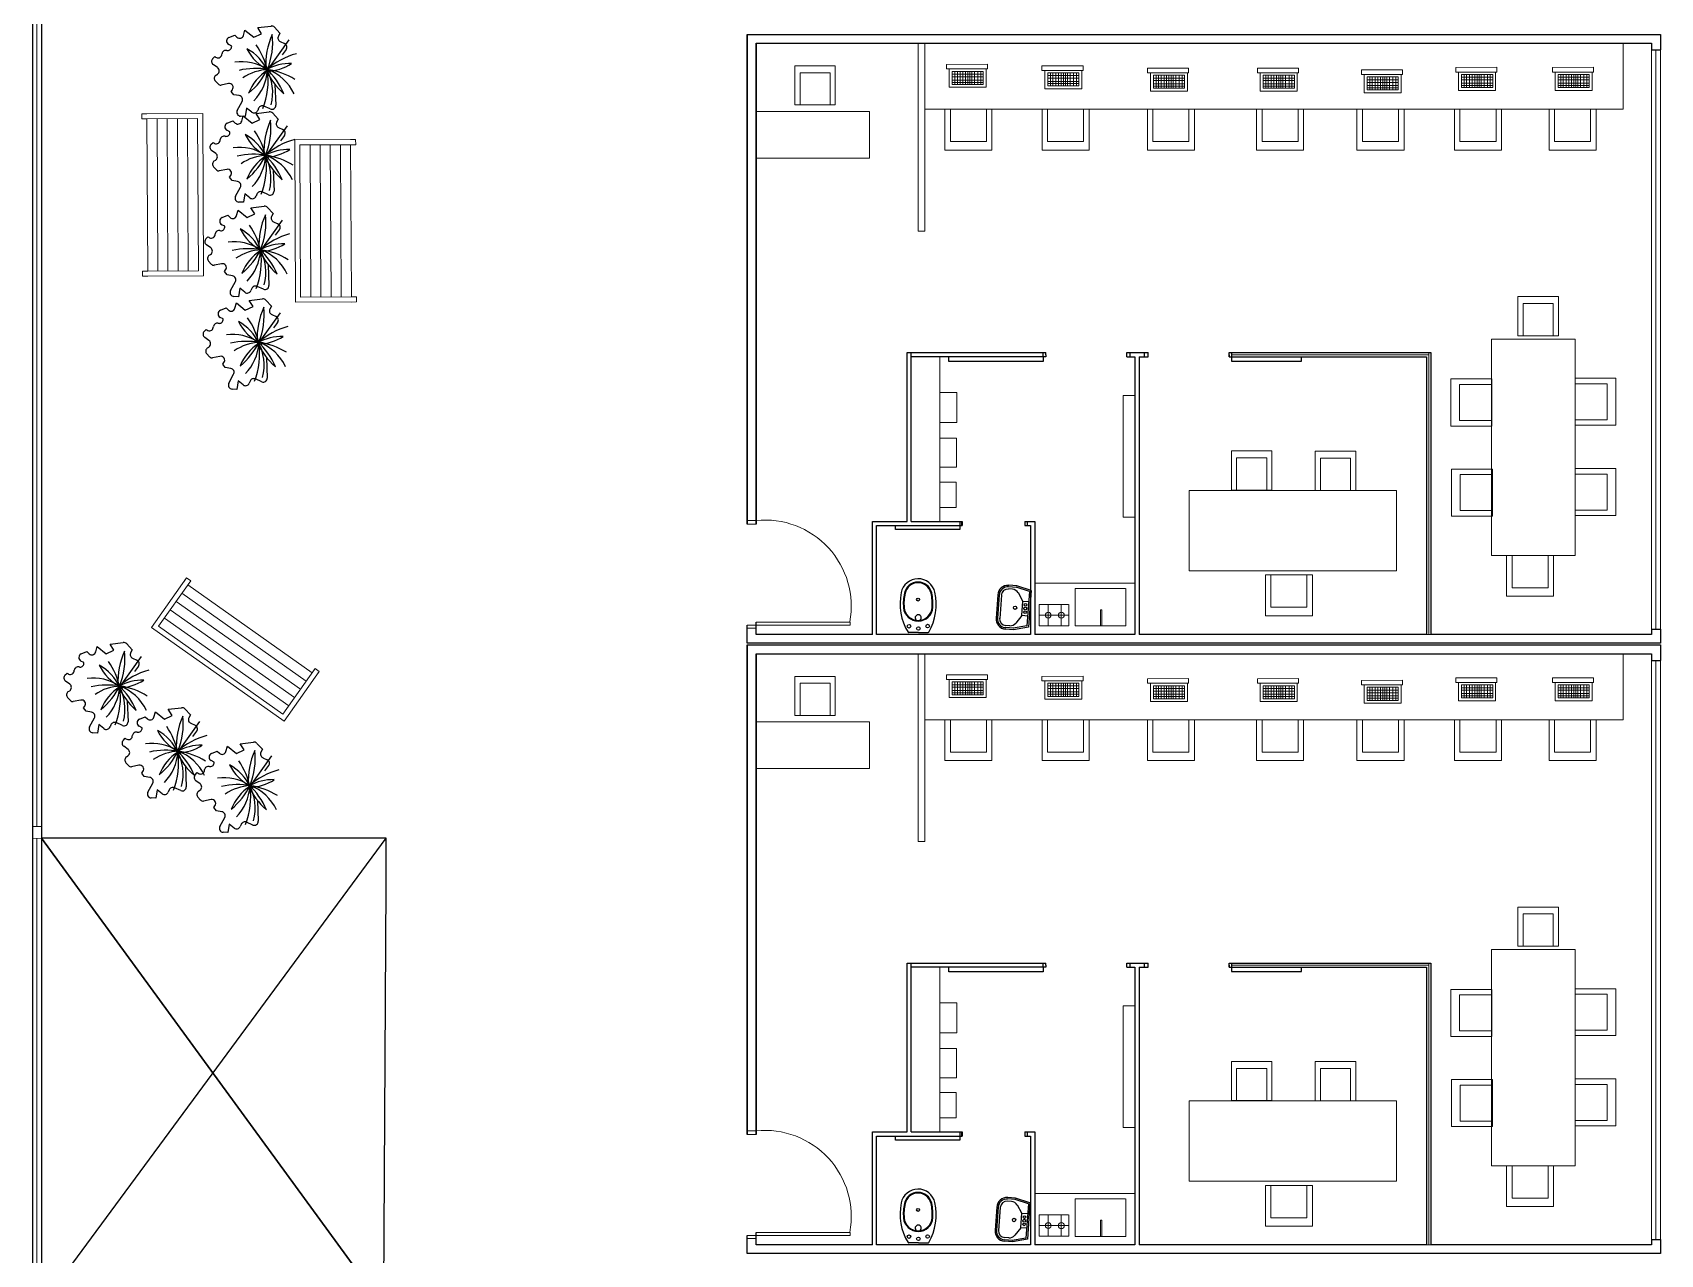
# Model space of a CAD drawing. Header units: metres. Extents: x 325024 to 7190115, y 7391967 to 10157759.
# Drawn here: x 326501.59 to 326517.63, y 7393260.35 to 7393272.39 of the extents above; entities that cross this region are included whole.
import ezdxf

# ---------------------------------------------------------------- set-up
doc = ezdxf.new("R2010")
doc.units = ezdxf.units.M
doc.layers.get('0').update_dxf_attribs({"lineweight": 18})
for name, color, linetype, lineweight in [('ESQUADRIA', 2, 'Continuous', 15), ('linagrossa', 7, 'Continuous', 25), ('MÓVEIS', 7, 'Continuous', 13), ('PISO', 254, 'Continuous', 9), ('VIDRO', 4, 'Continuous', 15)]:
    doc.layers.add(name, color=color, linetype=linetype, lineweight=lineweight)
for name, color, linetype in [('greeb', 92, 'Continuous'), ('HIDRAULICA', 3, 'Continuous'), ('PECAS', 2, 'Continuous')]:
    doc.layers.add(name, color=color, linetype=linetype)

# ---------------------------------------------------------------- blocks, each defined once
blk = doc.blocks.new('new block.dwg vaso sanitario')
at = {"layer": 'PECAS', "color": 0}
for q in [(0, 95.742742), (0, -95.742742)]:
    blk.add_line((0, 0), q, dxfattribs=at)
for centre, radius in [((40.000002, 0), 17.500001), ((62.500003, 91.500003), 17.500001), ((325.000014, 0), 15.000001), ((62.500003, -91.500004), 17.500001)]:
    blk.add_circle(centre, radius, dxfattribs=at)
for centre, radius, start, end in [((281.877309, -367.965429), 546.302538, 78.038978, 120.612911), ((359.829176, 0), 170.170846, 0, 78.038978), ((7.500001, 95.742742), 7.5, 120.612911, 180), ((257.500011, 0), 145.000006, 94.115245, 180), ((257.500011, 0), 145.000006, 180, 265.884755), ((257.500011, 0), 138.500006, 94.115245, 180), ((257.500011, 0), 138.500006, 180, 265.884755), ((145.000006, 0), 30.000001, 213.541951, 146.458049), ((282.97582, -354.084727), 500.00002, 77.754014, 94.115245), ((282.97582, -354.084727), 493.50002, 77.754014, 94.115245), ((359.829176, 0), 131.170844, 0, 77.754014), ((359.829176, 0), 131.170844, 282.245986, 0), ((359.829176, 0), 137.670844, 0, 77.754014), ((359.829176, 0), 137.670844, 282.245986, 0), ((359.829176, 0), 170.170846, 281.961022, 0), ((7.500001, -95.742742), 7.5, 180, 239.387089), ((281.877309, 367.965428), 546.302538, 239.387089, 281.961022), ((282.97582, 354.084726), 500.00002, 265.884755, 282.245986), ((282.97582, 354.084726), 493.50002, 265.884755, 282.245986)]:
    blk.add_arc(centre, radius, start, end, dxfattribs=at)
blk = doc.blocks.new('pia de banheiro')
at = {"layer": 'HIDRAULICA', "color": 0}
for p, q in [((-1167.941, -47.098), (-1167.741, -47.048)), ((-1167.941, -47.598), (-1167.941, -47.098)), ((-1167.921, -47.113), (-1167.736, -47.067)), ((-1167.921, -47.582), (-1167.921, -47.113)), ((-1167.841, -47.248), (-1167.767, -47.141)), ((-1167.741, -47.048), (-1167.632, -47.048)), ((-1167.741, -47.068), (-1167.632, -47.068)), ((-1167.685, -47.098), (-1167.632, -47.098)), ((-1167.921, -47.248), (-1167.841, -47.248)), ((-1167.841, -47.248), (-1167.841, -47.448)), ((-1167.541, -47.506), (-1167.541, -47.189)), ((-1167.511, -47.506), (-1167.511, -47.189)), ((-1167.491, -47.506), (-1167.491, -47.189)), ((-1167.941, -47.598), (-1167.741, -47.648)), ((-1167.841, -47.448), (-1167.921, -47.448)), ((-1167.921, -47.582), (-1167.736, -47.628)), ((-1167.841, -47.448), (-1167.771, -47.553)), ((-1167.687, -47.598), (-1167.632, -47.598)), ((-1167.741, -47.628), (-1167.632, -47.628)), ((-1167.741, -47.648), (-1167.632, -47.648))]:
    blk.add_line(p, q, dxfattribs=at)
for centre, radius in [((-1167.881, -47.348), 0.0195), ((-1167.881, -47.298), 0.0183), ((-1167.881, -47.398), 0.0182), ((-1167.741, -47.348), 0.0234)]:
    blk.add_circle(centre, radius, dxfattribs=at)
for centre, radius, start, end in [((-1167.685, -47.198), 0.1, 90, 145.2405), ((-1167.632, -47.189), 0.141, 0, 90), ((-1167.632, -47.189), 0.121, 0, 90), ((-1167.632, -47.189), 0.0914, 0, 90), ((-1167.687, -47.498), 0.1, 213.7272, 270), ((-1167.632, -47.506), 0.0914, 270, 0), ((-1167.632, -47.506), 0.121, 270, 0), ((-1167.632, -47.506), 0.141, 270, 0)]:
    blk.add_arc(centre, radius, start, end, dxfattribs=at)
blk = doc.blocks.new('tree-pl-31')
at = {"color": 0, "linetype": 'ByBlock'}
for p, q in [((-0.025, 0.096), (-0.862, 0.508)), ((-0.607, 0.471), (-0.458, 0.392)), ((0.314, 0.334), (0.829, 0.44)), ((-1.118, 0.086), (-0.991, 0.248)), ((-0.991, 0.248), (-0.91, 0.222)), ((-0.783, 0.29), (-0.75, 0.409)), ((0.946, 0.317), (0.902, 0.145)), ((0.977, 0.023), (1.035, 0.01)), ((-1.042, -0.33), (-1.136, -0.004)), ((-0.905, -0.207), (-1.042, -0.33)), ((-0.926, -0.64), (-0.782, -0.388)), ((-0.782, -0.388), (-0.905, -0.207)), ((1.101, -0.136), (1.021, -0.279)), ((1.021, -0.279), (1.238, -0.279)), ((1.238, -0.279), (1.25, -0.398)), ((-0.787, -0.657), (-0.926, -0.64)), ((-0.761, -0.878), (-0.716, -0.812)), ((0.668, -0.734), (0.62, -0.71)), ((0.74, -0.655), (0.668, -0.734)), ((0.74, -0.513), (0.74, -0.655)), ((1.118, -0.503), (0.872, -0.418)), ((-0.679, -1.011), (-0.761, -0.878)), ((-0.472, -0.907), (-0.499, -0.99)), ((-0.446, -0.906), (-0.472, -0.907)), ((-0.214, -1.12), (-0.244, -1.12)), ((0.128, -1.175), (0.069, -1.294)), ((0.32, -1.182), (0.291, -1.15)), ((0.533, -1.094), (0.473, -1.174)), ((0.481, -0.835), (0.551, -1.015)), ((-0.14, -1.29), (-0.129, -1.269)), ((-0.077, -1.333), (-0.14, -1.29))]:
    blk.add_line(p, q, dxfattribs=at)
for centre, radius, start, end in [((1.163, -0.151), 1.219, 124.5644, 168.6443), ((-0.654, 0.383), 0.1, 62.1589, 164.5493), ((1.134, 1.495), 1.837, 204.0126, 231.1522), ((-1.182, -0.151), 1.219, 11.3557, 42.1465), ((0.929, 0.831), 1.219, 187.747, 218.9832), ((1.485, -0.961), 1.837, 121.9513, 146.5847), ((-1.047, 1.569), 1.837, 303.455, 328.0885), ((1.805, 0.115), 1.837, 157.6127, 180.8133), ((0.849, 0.342), 0.1, 345.7453, 101.5547), ((-1.04, 0.024), 0.1, 141.8627, 196.0799), ((-0.44, -1.708), 1.837, 77.3342, 105.4358), ((-0.44, 1.834), 1.837, 254.5642, 282.6658), ((-0.88, 0.317), 0.1, 252.2434, 344.5493), ((0.679, -1.616), 1.837, 111.5628, 134.1842), ((-1.181, 0.474), 1.219, 305.8088, 342.5666), ((0.68, -0.921), 1.219, 123.7318, 160.4895), ((1.083, -0.411), 1.219, 157.1271, 196.64), ((0.719, -0.892), 1.219, 84.3993, 129.2176), ((-0.565, -1.675), 1.837, 48.9632, 73.7627), ((1.163, 0.343), 1.219, 191.3557, 223.7531), ((1.805, 0.077), 1.837, 179.1867, 202.4381), ((0.558, -1.662), 1.837, 77.2147, 107.9912), ((0.114, -1.127), 1.219, 55.2433, 95.8223), ((0.895, 0.903), 1.219, 222.0761, 257.975), ((0.999, 0.121), 0.1, 165.7453, 257.3108), ((1.013, -0.088), 0.1, 330.9628, 77.3108), ((0.84, -0.513), 0.1, 71.0828, 180), ((1.151, -0.408), 0.1, 251.0828, 6.0047), ((-0.798, -0.756), 0.1, 325.8594, 83.2062), ((0.574, -0.799), 0.1, 62.8336, 201.1591), ((-0.594, -0.959), 0.1, 211.5165, 342.0079), ((-0.442, -1.006), 0.1, 356.1557, 92.2923), ((-0.242, -1.02), 0.1, 176.1557, 268.7537), ((-0.216, -1.22), 0.1, 330.5417, 88.7537), ((0.218, -1.219), 0.1, 43.0704, 153.9208), ((0.393, -1.113), 0.1, 223.0704, 322.8351), ((0.453, -1.034), 0.1, 322.8351, 10.9464), ((-0.021, -1.25), 0.1, 235.694, 333.9208)]:
    blk.add_arc(centre, radius, start, end, dxfattribs=at)
blk = doc.blocks.new('BANCO DE PRAÇA')
at = {"layer": 'MÓVEIS'}
for p, q in [((-1258.724, -31.249), (-1257.124, -31.249)), ((-1258.724, -31.849), (-1258.724, -31.249)), ((-1257.124, -31.249), (-1257.124, -31.849)), ((-1258.674, -31.299), (-1257.174, -31.299)), ((-1258.674, -31.849), (-1258.674, -31.299)), ((-1258.674, -31.399), (-1257.174, -31.399)), ((-1257.174, -31.299), (-1257.174, -31.849)), ((-1258.674, -31.499), (-1257.174, -31.499)), ((-1258.674, -31.599), (-1257.174, -31.599)), ((-1258.674, -31.699), (-1257.174, -31.699)), ((-1258.724, -31.799), (-1258.724, -31.849)), ((-1258.724, -31.849), (-1258.674, -31.849)), ((-1258.674, -31.799), (-1257.174, -31.799)), ((-1258.674, -31.849), (-1258.674, -31.799)), ((-1257.174, -31.799), (-1257.174, -31.849)), ((-1257.174, -31.849), (-1257.124, -31.849)), ((-1257.124, -31.849), (-1257.124, -31.799))]:
    blk.add_line(p, q, dxfattribs=at)

msp = doc.modelspace()

# ---------------------------------------------------------------- linework, layer by layer
at = {"layer": 'ESQUADRIA'}
for centre in [(326508.806, 7393266.739), (326508.806, 7393260.724)]:
    msp.add_arc(centre, 0.848, 349.3824, 95.9696, dxfattribs=at)
at = {"layer": 'linagrossa'}
for p, q in [((326501.585, 7393293.744), (326501.585, 7393250.993)), ((326501.673, 7393293.657), (326501.673, 7393251.117)), ((326501.673, 7393285.061), (326501.673, 7393259.848)), ((326508.63, 7393272.374), (326517.63, 7393272.374)), ((326508.63, 7393267.548), (326508.63, 7393272.374)), ((326508.63, 7393272.374), (326508.63, 7393267.548)), ((326517.63, 7393272.374), (326517.63, 7393272.22)), ((326508.717, 7393272.286), (326517.542, 7393272.286)), ((326508.717, 7393267.548), (326508.717, 7393272.286)), ((326508.717, 7393272.286), (326508.717, 7393267.548)), ((326517.542, 7393272.286), (326517.542, 7393272.22)), ((326517.542, 7393272.22), (326517.63, 7393272.22)), ((326510.204, 7393267.574), (326510.204, 7393269.238)), ((326510.204, 7393269.238), (326511.572, 7393269.238)), ((326510.245, 7393267.574), (326510.245, 7393269.238)), ((326511.572, 7393269.197), (326510.245, 7393269.197)), ((326510.615, 7393269.15), (326510.615, 7393269.197)), ((326511.547, 7393269.15), (326510.615, 7393269.15)), ((326511.547, 7393269.197), (326511.547, 7393269.238)), ((326511.547, 7393269.197), (326511.547, 7393269.15)), ((326511.572, 7393269.217), (326511.572, 7393269.238)), ((326511.572, 7393269.217), (326511.572, 7393269.197)), ((326512.372, 7393269.238), (326512.492, 7393269.238)), ((326512.372, 7393269.197), (326512.372, 7393269.238)), ((326512.372, 7393269.197), (326512.451, 7393269.197)), ((326512.403, 7393269.197), (326512.403, 7393269.238)), ((326512.451, 7393269.197), (326512.451, 7393266.461)), ((326512.492, 7393269.238), (326512.58, 7393269.238)), ((326512.492, 7393269.197), (326512.492, 7393266.461)), ((326512.492, 7393269.197), (326512.58, 7393269.197)), ((326512.546, 7393269.197), (326512.546, 7393269.238)), ((326512.58, 7393269.197), (326512.58, 7393269.238)), ((326513.38, 7393269.238), (326515.366, 7393269.238)), ((326513.38, 7393269.197), (326513.38, 7393269.238)), ((326513.38, 7393269.217), (326513.38, 7393269.217)), ((326513.38, 7393269.217), (326513.38, 7393269.197)), ((326513.38, 7393269.197), (326515.325, 7393269.197)), ((326513.403, 7393269.238), (326513.403, 7393269.197)), ((326513.403, 7393269.197), (326513.403, 7393269.154)), ((326513.403, 7393269.154), (326513.984, 7393269.154)), ((326513.984, 7393269.154), (326514.092, 7393269.154)), ((326514.092, 7393269.154), (326514.092, 7393269.197)), ((326515.325, 7393269.197), (326515.325, 7393266.461)), ((326515.366, 7393269.238), (326515.366, 7393266.461)), ((326509.863, 7393266.461), (326509.863, 7393267.574)), ((326509.863, 7393267.574), (326510.204, 7393267.574)), ((326509.904, 7393266.461), (326509.904, 7393267.533)), ((326509.904, 7393267.533), (326510.566, 7393267.533)), ((326510.091, 7393267.493), (326510.091, 7393267.533)), ((326510.245, 7393267.574), (326510.566, 7393267.574)), ((326510.566, 7393267.574), (326510.746, 7393267.574)), ((326510.566, 7393267.533), (326510.747, 7393267.533)), ((326510.723, 7393267.574), (326510.723, 7393267.533)), ((326510.723, 7393267.533), (326510.723, 7393267.493)), ((326510.745, 7393267.533), (326510.745, 7393267.574)), ((326510.746, 7393267.574), (326510.746, 7393267.533)), ((326511.366, 7393267.574), (326511.463, 7393267.574)), ((326511.366, 7393267.574), (326511.366, 7393267.533)), ((326511.366, 7393267.533), (326511.422, 7393267.533)), ((326511.387, 7393267.574), (326511.387, 7393267.533)), ((326511.422, 7393267.533), (326511.422, 7393266.461)), ((326511.463, 7393267.574), (326511.463, 7393266.461)), ((326510.723, 7393267.493), (326510.091, 7393267.493)), ((326508.717, 7393266.461), (326508.717, 7393266.582)), ((326508.63, 7393266.374), (326508.63, 7393266.553)), ((326509.863, 7393266.461), (326508.717, 7393266.461)), ((326511.422, 7393266.461), (326509.904, 7393266.461)), ((326512.451, 7393266.461), (326511.463, 7393266.461)), ((326515.325, 7393266.461), (326512.492, 7393266.461)), ((326517.542, 7393266.461), (326515.366, 7393266.461)), ((326517.542, 7393266.513), (326517.63, 7393266.513)), ((326517.542, 7393266.513), (326517.542, 7393266.461)), ((326517.63, 7393266.513), (326517.63, 7393266.374)), ((326517.63, 7393266.374), (326508.63, 7393266.374)), ((326508.63, 7393266.358), (326517.63, 7393266.358)), ((326508.63, 7393261.532), (326508.63, 7393266.358)), ((326508.63, 7393266.358), (326508.63, 7393261.532)), ((326508.717, 7393266.27), (326517.542, 7393266.27)), ((326508.717, 7393261.532), (326508.717, 7393266.27)), ((326508.717, 7393266.27), (326508.717, 7393261.532)), ((326517.542, 7393266.27), (326517.542, 7393266.204)), ((326517.63, 7393266.358), (326517.63, 7393266.204)), ((326517.542, 7393266.204), (326517.63, 7393266.204)), ((326505.071, 7393264.453), (326501.673, 7393264.453)), ((326501.673, 7393259.848), (326505.071, 7393264.453)), ((326505.048, 7393259.829), (326501.673, 7393264.453)), ((326501.673, 7393264.453), (326505.048, 7393259.829)), ((326505.071, 7393263.987), (326505.071, 7393264.453)), ((326505, 7393251.117), (326505.071, 7393263.987)), ((326510.204, 7393261.558), (326510.204, 7393263.222)), ((326510.204, 7393263.222), (326511.572, 7393263.222)), ((326510.245, 7393261.558), (326510.245, 7393263.222)), ((326511.547, 7393263.181), (326511.547, 7393263.222)), ((326511.572, 7393263.201), (326511.572, 7393263.222)), ((326511.572, 7393263.201), (326511.572, 7393263.181)), ((326512.372, 7393263.222), (326512.492, 7393263.222)), ((326512.372, 7393263.181), (326512.372, 7393263.222)), ((326512.403, 7393263.181), (326512.403, 7393263.222)), ((326512.492, 7393263.222), (326512.58, 7393263.222)), ((326512.546, 7393263.181), (326512.546, 7393263.222)), ((326512.58, 7393263.181), (326512.58, 7393263.222)), ((326513.38, 7393263.222), (326515.366, 7393263.222)), ((326513.38, 7393263.181), (326513.38, 7393263.222)), ((326513.38, 7393263.201), (326513.38, 7393263.201)), ((326513.38, 7393263.201), (326513.38, 7393263.181)), ((326513.403, 7393263.222), (326513.403, 7393263.181)), ((326515.366, 7393263.222), (326515.366, 7393260.446)), ((326511.572, 7393263.181), (326510.245, 7393263.181)), ((326510.615, 7393263.135), (326510.615, 7393263.181)), ((326511.547, 7393263.135), (326510.615, 7393263.135)), ((326511.547, 7393263.181), (326511.547, 7393263.135)), ((326512.372, 7393263.181), (326512.451, 7393263.181)), ((326512.451, 7393263.181), (326512.451, 7393260.446)), ((326512.492, 7393263.181), (326512.492, 7393260.446)), ((326512.492, 7393263.181), (326512.58, 7393263.181)), ((326513.38, 7393263.181), (326515.325, 7393263.181)), ((326513.403, 7393263.181), (326513.403, 7393263.139)), ((326513.403, 7393263.139), (326513.984, 7393263.139)), ((326513.984, 7393263.139), (326514.092, 7393263.139)), ((326514.092, 7393263.139), (326514.092, 7393263.181)), ((326515.325, 7393263.181), (326515.325, 7393260.446)), ((326509.863, 7393260.446), (326509.863, 7393261.558)), ((326509.863, 7393261.558), (326510.204, 7393261.558)), ((326509.904, 7393260.446), (326509.904, 7393261.517)), ((326509.904, 7393261.517), (326510.566, 7393261.517)), ((326510.091, 7393261.477), (326510.091, 7393261.517)), ((326510.723, 7393261.477), (326510.091, 7393261.477)), ((326510.245, 7393261.558), (326510.566, 7393261.558)), ((326510.566, 7393261.558), (326510.746, 7393261.558)), ((326510.566, 7393261.517), (326510.747, 7393261.517)), ((326510.723, 7393261.558), (326510.723, 7393261.517)), ((326510.723, 7393261.517), (326510.723, 7393261.477)), ((326510.745, 7393261.517), (326510.745, 7393261.558)), ((326510.746, 7393261.558), (326510.746, 7393261.517)), ((326511.366, 7393261.558), (326511.463, 7393261.558)), ((326511.366, 7393261.558), (326511.366, 7393261.517)), ((326511.366, 7393261.517), (326511.422, 7393261.517)), ((326511.387, 7393261.558), (326511.387, 7393261.517)), ((326511.422, 7393261.517), (326511.422, 7393260.446)), ((326511.463, 7393261.558), (326511.463, 7393260.446)), ((326508.63, 7393260.358), (326508.63, 7393260.538)), ((326508.717, 7393260.446), (326508.717, 7393260.566)), ((326517.542, 7393260.497), (326517.63, 7393260.497)), ((326517.542, 7393260.497), (326517.542, 7393260.446)), ((326517.63, 7393260.497), (326517.63, 7393260.358)), ((326517.63, 7393260.358), (326508.63, 7393260.358)), ((326509.863, 7393260.446), (326508.717, 7393260.446)), ((326511.422, 7393260.446), (326509.904, 7393260.446)), ((326512.451, 7393260.446), (326511.463, 7393260.446)), ((326515.325, 7393260.446), (326512.492, 7393260.446)), ((326517.542, 7393260.446), (326515.366, 7393260.446))]:
    msp.add_line(p, q, dxfattribs=at)
at = {"layer": 'PISO'}
for p, q in [((326510.38, 7393271.635), (326510.38, 7393272.286)), ((326517.262, 7393272.286), (326517.262, 7393271.635)), ((326510.997, 7393272.079), (326510.592, 7393272.077)), ((326510.592, 7393272.033), (326510.592, 7393272.077)), ((326510.592, 7393272.033), (326510.997, 7393272.033)), ((326510.619, 7393272.033), (326510.619, 7393271.852)), ((326510.984, 7393271.852), (326510.984, 7393272.033)), ((326510.997, 7393272.033), (326510.997, 7393272.079)), ((326511.939, 7393272.065), (326511.534, 7393272.063)), ((326511.534, 7393272.019), (326511.534, 7393272.063)), ((326511.534, 7393272.019), (326511.939, 7393272.019)), ((326511.562, 7393272.019), (326511.562, 7393271.838)), ((326511.926, 7393271.838), (326511.926, 7393272.019)), ((326511.939, 7393272.019), (326511.939, 7393272.065)), ((326512.98, 7393272.041), (326512.575, 7393272.039)), ((326512.575, 7393271.995), (326512.575, 7393272.039)), ((326512.98, 7393271.995), (326512.98, 7393272.041)), ((326514.063, 7393272.041), (326513.658, 7393272.039)), ((326513.658, 7393271.995), (326513.658, 7393272.039)), ((326514.063, 7393271.995), (326514.063, 7393272.041)), ((326515.087, 7393272.025), (326514.682, 7393272.023)), ((326514.682, 7393271.978), (326514.682, 7393272.023)), ((326515.087, 7393271.978), (326515.087, 7393272.025)), ((326516.018, 7393272.049), (326515.613, 7393272.047)), ((326515.613, 7393272.002), (326515.613, 7393272.047)), ((326516.018, 7393272.002), (326516.018, 7393272.049)), ((326516.97, 7393272.049), (326516.565, 7393272.047)), ((326516.565, 7393272.002), (326516.565, 7393272.047)), ((326516.97, 7393272.002), (326516.97, 7393272.049)), ((326510.956, 7393272.009), (326510.649, 7393272.009)), ((326510.649, 7393272.009), (326510.649, 7393271.88)), ((326510.956, 7393271.981), (326510.649, 7393271.981)), ((326510.649, 7393271.956), (326510.956, 7393271.956)), ((326510.956, 7393271.924), (326510.649, 7393271.924)), ((326510.649, 7393271.901), (326510.956, 7393271.901)), ((326510.649, 7393271.88), (326510.956, 7393271.88)), ((326510.676, 7393272.009), (326510.676, 7393271.88)), ((326510.7, 7393271.88), (326510.7, 7393272.009)), ((326510.727, 7393272.009), (326510.727, 7393271.88)), ((326510.754, 7393271.88), (326510.754, 7393272.009)), ((326510.78, 7393272.009), (326510.78, 7393271.88)), ((326510.802, 7393271.88), (326510.802, 7393272.009)), ((326510.823, 7393271.88), (326510.823, 7393272.009)), ((326510.842, 7393271.88), (326510.842, 7393272.009)), ((326510.87, 7393271.88), (326510.87, 7393272.009)), ((326510.903, 7393271.88), (326510.903, 7393272.009)), ((326510.932, 7393271.88), (326510.932, 7393272.009)), ((326510.956, 7393271.88), (326510.956, 7393272.009)), ((326511.899, 7393271.995), (326511.591, 7393271.995)), ((326511.591, 7393271.995), (326511.591, 7393271.866)), ((326511.899, 7393271.967), (326511.591, 7393271.967)), ((326511.591, 7393271.942), (326511.899, 7393271.942)), ((326511.899, 7393271.91), (326511.591, 7393271.91)), ((326511.591, 7393271.888), (326511.899, 7393271.888)), ((326511.591, 7393271.866), (326511.899, 7393271.866)), ((326511.619, 7393271.995), (326511.619, 7393271.866)), ((326511.642, 7393271.866), (326511.642, 7393271.995)), ((326511.67, 7393271.995), (326511.67, 7393271.866)), ((326511.697, 7393271.866), (326511.697, 7393271.995)), ((326511.722, 7393271.995), (326511.722, 7393271.866)), ((326511.745, 7393271.866), (326511.745, 7393271.995)), ((326511.765, 7393271.866), (326511.765, 7393271.995)), ((326511.785, 7393271.866), (326511.785, 7393271.995)), ((326511.813, 7393271.866), (326511.813, 7393271.995)), ((326511.846, 7393271.866), (326511.846, 7393271.995)), ((326511.875, 7393271.866), (326511.875, 7393271.995)), ((326511.899, 7393271.866), (326511.899, 7393271.995)), ((326512.575, 7393271.995), (326512.98, 7393271.995)), ((326512.603, 7393271.995), (326512.603, 7393271.814)), ((326512.939, 7393271.971), (326512.632, 7393271.971)), ((326512.632, 7393271.971), (326512.632, 7393271.842)), ((326512.939, 7393271.943), (326512.632, 7393271.943)), ((326512.632, 7393271.918), (326512.939, 7393271.918)), ((326512.939, 7393271.886), (326512.632, 7393271.886)), ((326512.632, 7393271.864), (326512.939, 7393271.864)), ((326512.659, 7393271.971), (326512.659, 7393271.842)), ((326512.683, 7393271.842), (326512.683, 7393271.971)), ((326512.71, 7393271.971), (326512.71, 7393271.842)), ((326512.738, 7393271.842), (326512.738, 7393271.971)), ((326512.763, 7393271.971), (326512.763, 7393271.842)), ((326512.786, 7393271.842), (326512.786, 7393271.971)), ((326512.806, 7393271.842), (326512.806, 7393271.971)), ((326512.826, 7393271.842), (326512.826, 7393271.971)), ((326512.853, 7393271.842), (326512.853, 7393271.971)), ((326512.886, 7393271.842), (326512.886, 7393271.971)), ((326512.916, 7393271.842), (326512.916, 7393271.971)), ((326512.939, 7393271.842), (326512.939, 7393271.971)), ((326512.967, 7393271.814), (326512.967, 7393271.995)), ((326513.658, 7393271.995), (326514.063, 7393271.995)), ((326513.685, 7393271.995), (326513.685, 7393271.814)), ((326514.022, 7393271.971), (326513.715, 7393271.971)), ((326513.715, 7393271.971), (326513.715, 7393271.842)), ((326514.022, 7393271.943), (326513.715, 7393271.943)), ((326513.715, 7393271.918), (326514.022, 7393271.918)), ((326514.022, 7393271.886), (326513.715, 7393271.886)), ((326513.715, 7393271.864), (326514.022, 7393271.864)), ((326513.742, 7393271.971), (326513.742, 7393271.842)), ((326513.765, 7393271.842), (326513.765, 7393271.971)), ((326513.793, 7393271.971), (326513.793, 7393271.842)), ((326513.82, 7393271.842), (326513.82, 7393271.971)), ((326513.846, 7393271.971), (326513.846, 7393271.842)), ((326513.868, 7393271.842), (326513.868, 7393271.971)), ((326513.889, 7393271.842), (326513.889, 7393271.971)), ((326513.908, 7393271.842), (326513.908, 7393271.971)), ((326513.936, 7393271.842), (326513.936, 7393271.971)), ((326513.969, 7393271.842), (326513.969, 7393271.971)), ((326513.998, 7393271.842), (326513.998, 7393271.971)), ((326514.022, 7393271.842), (326514.022, 7393271.971)), ((326514.049, 7393271.814), (326514.049, 7393271.995)), ((326514.682, 7393271.978), (326515.087, 7393271.978)), ((326514.71, 7393271.978), (326514.71, 7393271.798)), ((326515.046, 7393271.954), (326514.739, 7393271.954)), ((326514.739, 7393271.954), (326514.739, 7393271.826)), ((326515.046, 7393271.927), (326514.739, 7393271.927)), ((326514.739, 7393271.901), (326515.046, 7393271.901)), ((326515.046, 7393271.87), (326514.739, 7393271.87)), ((326514.766, 7393271.954), (326514.766, 7393271.826)), ((326514.79, 7393271.826), (326514.79, 7393271.954)), ((326514.818, 7393271.954), (326514.818, 7393271.826)), ((326514.845, 7393271.826), (326514.845, 7393271.954)), ((326514.87, 7393271.954), (326514.87, 7393271.826)), ((326514.893, 7393271.826), (326514.893, 7393271.954)), ((326514.913, 7393271.826), (326514.913, 7393271.954)), ((326514.933, 7393271.826), (326514.933, 7393271.954)), ((326514.96, 7393271.826), (326514.96, 7393271.954)), ((326514.993, 7393271.826), (326514.993, 7393271.954)), ((326515.023, 7393271.826), (326515.023, 7393271.954)), ((326515.046, 7393271.826), (326515.046, 7393271.954)), ((326515.074, 7393271.798), (326515.074, 7393271.978)), ((326515.613, 7393272.002), (326516.018, 7393272.002)), ((326515.64, 7393272.002), (326515.64, 7393271.822)), ((326515.977, 7393271.978), (326515.67, 7393271.978)), ((326515.67, 7393271.978), (326515.67, 7393271.85)), ((326515.977, 7393271.951), (326515.67, 7393271.951)), ((326515.67, 7393271.925), (326515.977, 7393271.925)), ((326515.977, 7393271.894), (326515.67, 7393271.894)), ((326515.67, 7393271.871), (326515.977, 7393271.871)), ((326515.697, 7393271.978), (326515.697, 7393271.85)), ((326515.72, 7393271.85), (326515.72, 7393271.978)), ((326515.748, 7393271.978), (326515.748, 7393271.85)), ((326515.775, 7393271.85), (326515.775, 7393271.978)), ((326515.8, 7393271.978), (326515.8, 7393271.85)), ((326515.823, 7393271.85), (326515.823, 7393271.978)), ((326515.844, 7393271.85), (326515.844, 7393271.978)), ((326515.863, 7393271.85), (326515.863, 7393271.978)), ((326515.891, 7393271.85), (326515.891, 7393271.978)), ((326515.924, 7393271.85), (326515.924, 7393271.978)), ((326515.953, 7393271.85), (326515.953, 7393271.978)), ((326515.977, 7393271.85), (326515.977, 7393271.978)), ((326516.004, 7393271.822), (326516.004, 7393272.002)), ((326516.565, 7393272.002), (326516.97, 7393272.002)), ((326516.592, 7393272.002), (326516.592, 7393271.822)), ((326516.929, 7393271.978), (326516.622, 7393271.978)), ((326516.622, 7393271.978), (326516.622, 7393271.85)), ((326516.929, 7393271.951), (326516.622, 7393271.951)), ((326516.622, 7393271.925), (326516.929, 7393271.925)), ((326516.929, 7393271.894), (326516.622, 7393271.894)), ((326516.622, 7393271.871), (326516.929, 7393271.871)), ((326516.649, 7393271.978), (326516.649, 7393271.85)), ((326516.672, 7393271.85), (326516.672, 7393271.978)), ((326516.7, 7393271.978), (326516.7, 7393271.85)), ((326516.727, 7393271.85), (326516.727, 7393271.978)), ((326516.752, 7393271.978), (326516.752, 7393271.85)), ((326516.775, 7393271.85), (326516.775, 7393271.978)), ((326516.796, 7393271.85), (326516.796, 7393271.978)), ((326516.815, 7393271.85), (326516.815, 7393271.978)), ((326516.843, 7393271.85), (326516.843, 7393271.978)), ((326516.876, 7393271.85), (326516.876, 7393271.978)), ((326516.905, 7393271.85), (326516.905, 7393271.978)), ((326516.929, 7393271.85), (326516.929, 7393271.978)), ((326516.956, 7393271.822), (326516.956, 7393272.002)), ((326510.619, 7393271.852), (326510.984, 7393271.852)), ((326511.562, 7393271.838), (326511.926, 7393271.838)), ((326512.603, 7393271.814), (326512.967, 7393271.814)), ((326512.632, 7393271.842), (326512.939, 7393271.842)), ((326513.685, 7393271.814), (326514.049, 7393271.814)), ((326513.715, 7393271.842), (326514.022, 7393271.842)), ((326514.71, 7393271.798), (326515.074, 7393271.798)), ((326514.739, 7393271.847), (326515.046, 7393271.847)), ((326514.739, 7393271.826), (326515.046, 7393271.826)), ((326515.64, 7393271.822), (326516.004, 7393271.822)), ((326515.67, 7393271.85), (326515.977, 7393271.85)), ((326516.592, 7393271.822), (326516.956, 7393271.822)), ((326516.622, 7393271.85), (326516.929, 7393271.85)), ((326517.262, 7393271.635), (326510.38, 7393271.635)), ((326508.63, 7393267.582), (326508.717, 7393267.582)), ((326508.63, 7393267.548), (326508.717, 7393267.548)), ((326511.463, 7393266.966), (326512.451, 7393266.966)), ((326512.357, 7393266.913), (326511.861, 7393266.913)), ((326511.861, 7393266.913), (326511.861, 7393266.544)), ((326512.36, 7393266.544), (326512.36, 7393266.913)), ((326511.796, 7393266.755), (326511.505, 7393266.755)), ((326511.505, 7393266.755), (326511.505, 7393266.545)), ((326511.596, 7393266.545), (326511.596, 7393266.755)), ((326511.725, 7393266.545), (326511.725, 7393266.755)), ((326511.8, 7393266.545), (326511.8, 7393266.755)), ((326509.644, 7393266.582), (326508.717, 7393266.582)), ((326509.644, 7393266.553), (326509.644, 7393266.582)), ((326511.8, 7393266.65), (326511.505, 7393266.65)), ((326512.11, 7393266.544), (326512.11, 7393266.704)), ((326512.11, 7393266.704), (326512.123, 7393266.704)), ((326512.123, 7393266.704), (326512.123, 7393266.544)), ((326508.63, 7393266.553), (326508.717, 7393266.553)), ((326508.63, 7393266.523), (326508.717, 7393266.523)), ((326508.717, 7393266.553), (326509.644, 7393266.553)), ((326511.505, 7393266.545), (326511.8, 7393266.545)), ((326511.861, 7393266.544), (326512.36, 7393266.544)), ((326510.38, 7393265.619), (326510.38, 7393266.27)), ((326517.262, 7393266.27), (326517.262, 7393265.619)), ((326510.997, 7393266.063), (326510.592, 7393266.061)), ((326510.592, 7393266.017), (326510.592, 7393266.061)), ((326510.592, 7393266.017), (326510.997, 7393266.017)), ((326510.619, 7393266.017), (326510.619, 7393265.837)), ((326510.956, 7393265.993), (326510.649, 7393265.993)), ((326510.649, 7393265.993), (326510.649, 7393265.864)), ((326510.956, 7393265.965), (326510.649, 7393265.965)), ((326510.649, 7393265.94), (326510.956, 7393265.94)), ((326510.676, 7393265.993), (326510.676, 7393265.864)), ((326510.7, 7393265.864), (326510.7, 7393265.993)), ((326510.727, 7393265.993), (326510.727, 7393265.864)), ((326510.754, 7393265.864), (326510.754, 7393265.993)), ((326510.78, 7393265.993), (326510.78, 7393265.864)), ((326510.802, 7393265.864), (326510.802, 7393265.993)), ((326510.823, 7393265.864), (326510.823, 7393265.993)), ((326510.842, 7393265.864), (326510.842, 7393265.993)), ((326510.87, 7393265.864), (326510.87, 7393265.993)), ((326510.903, 7393265.864), (326510.903, 7393265.993)), ((326510.932, 7393265.864), (326510.932, 7393265.993)), ((326510.956, 7393265.864), (326510.956, 7393265.993)), ((326510.984, 7393265.837), (326510.984, 7393266.017)), ((326510.997, 7393266.017), (326510.997, 7393266.063)), ((326511.939, 7393266.049), (326511.534, 7393266.047)), ((326511.534, 7393266.003), (326511.534, 7393266.047)), ((326511.534, 7393266.003), (326511.939, 7393266.003)), ((326511.562, 7393266.003), (326511.562, 7393265.823)), ((326511.899, 7393265.979), (326511.591, 7393265.979)), ((326511.591, 7393265.979), (326511.591, 7393265.85)), ((326511.899, 7393265.952), (326511.591, 7393265.952)), ((326511.591, 7393265.926), (326511.899, 7393265.926)), ((326511.619, 7393265.979), (326511.619, 7393265.85)), ((326511.642, 7393265.85), (326511.642, 7393265.979)), ((326511.67, 7393265.979), (326511.67, 7393265.85)), ((326511.697, 7393265.85), (326511.697, 7393265.979)), ((326511.722, 7393265.979), (326511.722, 7393265.85)), ((326511.745, 7393265.85), (326511.745, 7393265.979)), ((326511.765, 7393265.85), (326511.765, 7393265.979)), ((326511.785, 7393265.85), (326511.785, 7393265.979)), ((326511.813, 7393265.85), (326511.813, 7393265.979)), ((326511.846, 7393265.85), (326511.846, 7393265.979)), ((326511.875, 7393265.85), (326511.875, 7393265.979)), ((326511.899, 7393265.85), (326511.899, 7393265.979)), ((326511.926, 7393265.823), (326511.926, 7393266.003)), ((326511.939, 7393266.003), (326511.939, 7393266.049)), ((326512.98, 7393266.025), (326512.575, 7393266.023)), ((326512.575, 7393265.979), (326512.575, 7393266.023)), ((326512.575, 7393265.979), (326512.98, 7393265.979)), ((326512.603, 7393265.979), (326512.603, 7393265.799)), ((326512.939, 7393265.955), (326512.632, 7393265.955)), ((326512.632, 7393265.955), (326512.632, 7393265.827)), ((326512.939, 7393265.928), (326512.632, 7393265.928)), ((326512.659, 7393265.955), (326512.659, 7393265.827)), ((326512.683, 7393265.827), (326512.683, 7393265.955)), ((326512.71, 7393265.955), (326512.71, 7393265.827)), ((326512.738, 7393265.827), (326512.738, 7393265.955)), ((326512.763, 7393265.955), (326512.763, 7393265.827)), ((326512.786, 7393265.827), (326512.786, 7393265.955)), ((326512.806, 7393265.827), (326512.806, 7393265.955)), ((326512.826, 7393265.827), (326512.826, 7393265.955)), ((326512.853, 7393265.827), (326512.853, 7393265.955)), ((326512.886, 7393265.827), (326512.886, 7393265.955)), ((326512.916, 7393265.827), (326512.916, 7393265.955)), ((326512.939, 7393265.827), (326512.939, 7393265.955)), ((326512.967, 7393265.799), (326512.967, 7393265.979)), ((326512.98, 7393265.979), (326512.98, 7393266.025)), ((326514.063, 7393266.025), (326513.658, 7393266.023)), ((326513.658, 7393265.979), (326513.658, 7393266.023)), ((326513.658, 7393265.979), (326514.063, 7393265.979)), ((326513.685, 7393265.979), (326513.685, 7393265.799)), ((326514.022, 7393265.955), (326513.715, 7393265.955)), ((326513.715, 7393265.955), (326513.715, 7393265.827)), ((326514.022, 7393265.928), (326513.715, 7393265.928)), ((326513.742, 7393265.955), (326513.742, 7393265.827)), ((326513.765, 7393265.827), (326513.765, 7393265.955)), ((326513.793, 7393265.955), (326513.793, 7393265.827)), ((326513.82, 7393265.827), (326513.82, 7393265.955)), ((326513.846, 7393265.955), (326513.846, 7393265.827)), ((326513.868, 7393265.827), (326513.868, 7393265.955)), ((326513.889, 7393265.827), (326513.889, 7393265.955)), ((326513.908, 7393265.827), (326513.908, 7393265.955)), ((326513.936, 7393265.827), (326513.936, 7393265.955)), ((326513.969, 7393265.827), (326513.969, 7393265.955)), ((326513.998, 7393265.827), (326513.998, 7393265.955)), ((326514.022, 7393265.827), (326514.022, 7393265.955)), ((326514.049, 7393265.799), (326514.049, 7393265.979)), ((326514.063, 7393265.979), (326514.063, 7393266.025)), ((326515.087, 7393266.009), (326514.682, 7393266.007)), ((326514.682, 7393265.963), (326514.682, 7393266.007)), ((326514.682, 7393265.963), (326515.087, 7393265.963)), ((326514.71, 7393265.963), (326514.71, 7393265.782)), ((326515.046, 7393265.939), (326514.739, 7393265.939)), ((326514.739, 7393265.939), (326514.739, 7393265.81)), ((326514.766, 7393265.939), (326514.766, 7393265.81)), ((326514.79, 7393265.81), (326514.79, 7393265.939)), ((326514.818, 7393265.939), (326514.818, 7393265.81)), ((326514.845, 7393265.81), (326514.845, 7393265.939)), ((326514.87, 7393265.939), (326514.87, 7393265.81)), ((326514.893, 7393265.81), (326514.893, 7393265.939)), ((326514.913, 7393265.81), (326514.913, 7393265.939)), ((326514.933, 7393265.81), (326514.933, 7393265.939)), ((326514.96, 7393265.81), (326514.96, 7393265.939)), ((326514.993, 7393265.81), (326514.993, 7393265.939)), ((326515.023, 7393265.81), (326515.023, 7393265.939)), ((326515.046, 7393265.81), (326515.046, 7393265.939)), ((326515.074, 7393265.782), (326515.074, 7393265.963)), ((326515.087, 7393265.963), (326515.087, 7393266.009)), ((326516.018, 7393266.033), (326515.613, 7393266.031)), ((326515.613, 7393265.987), (326515.613, 7393266.031)), ((326515.613, 7393265.987), (326516.018, 7393265.987)), ((326515.64, 7393265.987), (326515.64, 7393265.806)), ((326515.977, 7393265.963), (326515.67, 7393265.963)), ((326515.67, 7393265.963), (326515.67, 7393265.834)), ((326515.977, 7393265.935), (326515.67, 7393265.935)), ((326515.697, 7393265.963), (326515.697, 7393265.834)), ((326515.72, 7393265.834), (326515.72, 7393265.963)), ((326515.748, 7393265.963), (326515.748, 7393265.834)), ((326515.775, 7393265.834), (326515.775, 7393265.963)), ((326515.8, 7393265.963), (326515.8, 7393265.834)), ((326515.823, 7393265.834), (326515.823, 7393265.963)), ((326515.844, 7393265.834), (326515.844, 7393265.963)), ((326515.863, 7393265.834), (326515.863, 7393265.963)), ((326515.891, 7393265.834), (326515.891, 7393265.963)), ((326515.924, 7393265.834), (326515.924, 7393265.963)), ((326515.953, 7393265.834), (326515.953, 7393265.963)), ((326515.977, 7393265.834), (326515.977, 7393265.963)), ((326516.004, 7393265.806), (326516.004, 7393265.987)), ((326516.018, 7393265.987), (326516.018, 7393266.033)), ((326516.97, 7393266.033), (326516.565, 7393266.031)), ((326516.565, 7393265.987), (326516.565, 7393266.031)), ((326516.565, 7393265.987), (326516.97, 7393265.987)), ((326516.592, 7393265.987), (326516.592, 7393265.806)), ((326516.929, 7393265.963), (326516.622, 7393265.963)), ((326516.622, 7393265.963), (326516.622, 7393265.834)), ((326516.929, 7393265.935), (326516.622, 7393265.935)), ((326516.649, 7393265.963), (326516.649, 7393265.834)), ((326516.672, 7393265.834), (326516.672, 7393265.963)), ((326516.7, 7393265.963), (326516.7, 7393265.834)), ((326516.727, 7393265.834), (326516.727, 7393265.963)), ((326516.752, 7393265.963), (326516.752, 7393265.834)), ((326516.775, 7393265.834), (326516.775, 7393265.963)), ((326516.796, 7393265.834), (326516.796, 7393265.963)), ((326516.815, 7393265.834), (326516.815, 7393265.963)), ((326516.843, 7393265.834), (326516.843, 7393265.963)), ((326516.876, 7393265.834), (326516.876, 7393265.963)), ((326516.905, 7393265.834), (326516.905, 7393265.963)), ((326516.929, 7393265.834), (326516.929, 7393265.963)), ((326516.956, 7393265.806), (326516.956, 7393265.987)), ((326516.97, 7393265.987), (326516.97, 7393266.033)), ((326510.619, 7393265.837), (326510.984, 7393265.837)), ((326510.956, 7393265.909), (326510.649, 7393265.909)), ((326510.649, 7393265.886), (326510.956, 7393265.886)), ((326510.649, 7393265.864), (326510.956, 7393265.864)), ((326511.562, 7393265.823), (326511.926, 7393265.823)), ((326511.899, 7393265.895), (326511.591, 7393265.895)), ((326511.591, 7393265.872), (326511.899, 7393265.872)), ((326511.591, 7393265.85), (326511.899, 7393265.85)), ((326512.603, 7393265.799), (326512.967, 7393265.799)), ((326512.632, 7393265.902), (326512.939, 7393265.902)), ((326512.939, 7393265.871), (326512.632, 7393265.871)), ((326512.632, 7393265.848), (326512.939, 7393265.848)), ((326512.632, 7393265.827), (326512.939, 7393265.827)), ((326513.685, 7393265.799), (326514.049, 7393265.799)), ((326513.715, 7393265.902), (326514.022, 7393265.902)), ((326514.022, 7393265.871), (326513.715, 7393265.871)), ((326513.715, 7393265.848), (326514.022, 7393265.848)), ((326513.715, 7393265.827), (326514.022, 7393265.827)), ((326514.71, 7393265.782), (326515.074, 7393265.782)), ((326515.046, 7393265.911), (326514.739, 7393265.911)), ((326514.739, 7393265.886), (326515.046, 7393265.886)), ((326515.046, 7393265.854), (326514.739, 7393265.854)), ((326514.739, 7393265.832), (326515.046, 7393265.832)), ((326514.739, 7393265.81), (326515.046, 7393265.81)), ((326515.64, 7393265.806), (326516.004, 7393265.806)), ((326515.67, 7393265.91), (326515.977, 7393265.91)), ((326515.977, 7393265.878), (326515.67, 7393265.878)), ((326515.67, 7393265.856), (326515.977, 7393265.856)), ((326515.67, 7393265.834), (326515.977, 7393265.834)), ((326516.592, 7393265.806), (326516.956, 7393265.806)), ((326516.622, 7393265.91), (326516.929, 7393265.91)), ((326516.929, 7393265.878), (326516.622, 7393265.878)), ((326516.622, 7393265.856), (326516.929, 7393265.856)), ((326516.622, 7393265.834), (326516.929, 7393265.834)), ((326517.262, 7393265.619), (326510.38, 7393265.619)), ((326508.63, 7393261.567), (326508.717, 7393261.567)), ((326508.63, 7393261.532), (326508.717, 7393261.532)), ((326511.463, 7393260.95), (326512.451, 7393260.95)), ((326512.357, 7393260.897), (326511.861, 7393260.897)), ((326511.861, 7393260.897), (326511.861, 7393260.528)), ((326512.36, 7393260.528), (326512.36, 7393260.897)), ((326511.796, 7393260.739), (326511.505, 7393260.739)), ((326511.505, 7393260.739), (326511.505, 7393260.529)), ((326511.8, 7393260.634), (326511.505, 7393260.634)), ((326511.596, 7393260.529), (326511.596, 7393260.739)), ((326511.725, 7393260.529), (326511.725, 7393260.739)), ((326511.8, 7393260.529), (326511.8, 7393260.739)), ((326512.11, 7393260.528), (326512.11, 7393260.688)), ((326512.11, 7393260.688), (326512.123, 7393260.688)), ((326512.123, 7393260.688), (326512.123, 7393260.528)), ((326508.63, 7393260.538), (326508.717, 7393260.538)), ((326508.63, 7393260.508), (326508.717, 7393260.508)), ((326509.644, 7393260.566), (326508.717, 7393260.566)), ((326508.717, 7393260.538), (326509.644, 7393260.538)), ((326509.644, 7393260.538), (326509.644, 7393260.566)), ((326511.505, 7393260.529), (326511.8, 7393260.529)), ((326511.861, 7393260.528), (326512.36, 7393260.528))]:
    msp.add_line(p, q, dxfattribs=at)
for points in [[(326509.497, 7393271.678), (326509.497, 7393272.063), (326509.098, 7393272.063), (326509.098, 7393271.678)], [(326509.15, 7393271.678), (326509.15, 7393271.995), (326509.446, 7393271.995), (326509.446, 7393271.678)], [(326509.835, 7393271.615), (326509.835, 7393271.154), (326508.717, 7393271.154), (326508.717, 7393271.615)], [(326511.041, 7393271.635), (326511.041, 7393271.234), (326510.577, 7393271.234), (326510.577, 7393271.635)], [(326510.631, 7393271.635), (326510.631, 7393271.317), (326510.986, 7393271.317), (326510.986, 7393271.635)], [(326511.998, 7393271.635), (326511.998, 7393271.234), (326511.535, 7393271.234), (326511.535, 7393271.635)], [(326511.589, 7393271.635), (326511.589, 7393271.317), (326511.944, 7393271.317), (326511.944, 7393271.635)], [(326513.037, 7393271.635), (326513.037, 7393271.234), (326512.574, 7393271.234), (326512.574, 7393271.635)], [(326512.627, 7393271.635), (326512.627, 7393271.317), (326512.983, 7393271.317), (326512.983, 7393271.635)], [(326514.112, 7393271.635), (326514.112, 7393271.234), (326513.649, 7393271.234), (326513.649, 7393271.635)], [(326513.703, 7393271.635), (326513.703, 7393271.317), (326514.058, 7393271.317), (326514.058, 7393271.635)], [(326515.103, 7393271.635), (326515.103, 7393271.234), (326514.639, 7393271.234), (326514.639, 7393271.635)], [(326514.693, 7393271.635), (326514.693, 7393271.317), (326515.049, 7393271.317), (326515.049, 7393271.635)], [(326516.064, 7393271.635), (326516.064, 7393271.234), (326515.601, 7393271.234), (326515.601, 7393271.635)], [(326515.654, 7393271.635), (326515.654, 7393271.317), (326516.01, 7393271.317), (326516.01, 7393271.635)], [(326516.995, 7393271.635), (326516.995, 7393271.234), (326516.532, 7393271.234), (326516.532, 7393271.635)], [(326516.585, 7393271.635), (326516.585, 7393271.317), (326516.941, 7393271.317), (326516.941, 7393271.635)], [(326516.625, 7393269.404), (326516.625, 7393269.789), (326516.225, 7393269.789), (326516.225, 7393269.404)], [(326516.277, 7393269.404), (326516.277, 7393269.721), (326516.573, 7393269.721), (326516.573, 7393269.404)], [(326515.965, 7393267.238), (326515.965, 7393269.37), (326516.788, 7393269.37), (326516.788, 7393267.238)], [(326510.245, 7393267.574), (326510.245, 7393269.197), (326510.526, 7393269.197), (326510.526, 7393267.574)], [(326515.967, 7393268.514), (326515.565, 7393268.514), (326515.565, 7393268.978), (326515.967, 7393268.978)], [(326516.788, 7393268.984), (326517.189, 7393268.984), (326517.189, 7393268.521), (326516.788, 7393268.521)], [(326510.526, 7393268.549), (326510.526, 7393268.844), (326510.694, 7393268.844), (326510.694, 7393268.549)], [(326512.333, 7393267.617), (326512.333, 7393268.814), (326512.451, 7393268.814), (326512.451, 7393267.617)], [(326515.967, 7393268.924), (326515.649, 7393268.924), (326515.649, 7393268.569), (326515.967, 7393268.569)], [(326516.788, 7393268.575), (326517.106, 7393268.575), (326517.106, 7393268.93), (326516.788, 7393268.93)], [(326510.526, 7393268.107), (326510.526, 7393268.395), (326510.692, 7393268.395), (326510.692, 7393268.107)], [(326513.801, 7393267.883), (326513.801, 7393268.268), (326513.401, 7393268.268), (326513.401, 7393267.883)], [(326513.453, 7393267.883), (326513.453, 7393268.2), (326513.749, 7393268.2), (326513.749, 7393267.883)], [(326514.626, 7393267.88), (326514.626, 7393268.265), (326514.226, 7393268.265), (326514.226, 7393267.88)], [(326514.278, 7393267.88), (326514.278, 7393268.197), (326514.574, 7393268.197), (326514.574, 7393267.88)], [(326515.973, 7393267.625), (326515.571, 7393267.625), (326515.571, 7393268.089), (326515.973, 7393268.089)], [(326515.973, 7393268.035), (326515.655, 7393268.035), (326515.655, 7393267.68), (326515.973, 7393267.68)], [(326516.788, 7393268.095), (326517.189, 7393268.095), (326517.189, 7393267.632), (326516.788, 7393267.632)], [(326516.788, 7393267.686), (326517.106, 7393267.686), (326517.106, 7393268.041), (326516.788, 7393268.041)], [(326510.526, 7393267.711), (326510.526, 7393267.962), (326510.689, 7393267.962), (326510.689, 7393267.711)], [(326515.028, 7393267.087), (326515.028, 7393267.88), (326512.984, 7393267.88), (326512.984, 7393267.087)], [(326516.577, 7393267.238), (326516.577, 7393266.837), (326516.114, 7393266.837), (326516.114, 7393267.238)], [(326516.167, 7393267.238), (326516.167, 7393266.92), (326516.523, 7393266.92), (326516.523, 7393267.238)], [(326514.199, 7393267.046), (326514.199, 7393266.644), (326513.736, 7393266.644), (326513.736, 7393267.046)], [(326513.79, 7393267.046), (326513.79, 7393266.728), (326514.145, 7393266.728), (326514.145, 7393267.046)], [(326509.497, 7393265.662), (326509.497, 7393266.047), (326509.098, 7393266.047), (326509.098, 7393265.662)], [(326509.15, 7393265.662), (326509.15, 7393265.979), (326509.446, 7393265.979), (326509.446, 7393265.662)], [(326511.041, 7393265.619), (326511.041, 7393265.218), (326510.577, 7393265.218), (326510.577, 7393265.619)], [(326510.631, 7393265.619), (326510.631, 7393265.301), (326510.986, 7393265.301), (326510.986, 7393265.619)], [(326511.998, 7393265.619), (326511.998, 7393265.218), (326511.535, 7393265.218), (326511.535, 7393265.619)], [(326511.589, 7393265.619), (326511.589, 7393265.301), (326511.944, 7393265.301), (326511.944, 7393265.619)], [(326513.037, 7393265.619), (326513.037, 7393265.218), (326512.574, 7393265.218), (326512.574, 7393265.619)], [(326512.627, 7393265.619), (326512.627, 7393265.301), (326512.983, 7393265.301), (326512.983, 7393265.619)], [(326514.112, 7393265.619), (326514.112, 7393265.218), (326513.649, 7393265.218), (326513.649, 7393265.619)], [(326513.703, 7393265.619), (326513.703, 7393265.301), (326514.058, 7393265.301), (326514.058, 7393265.619)], [(326515.103, 7393265.619), (326515.103, 7393265.218), (326514.639, 7393265.218), (326514.639, 7393265.619)], [(326514.693, 7393265.619), (326514.693, 7393265.301), (326515.049, 7393265.301), (326515.049, 7393265.619)], [(326516.064, 7393265.619), (326516.064, 7393265.218), (326515.601, 7393265.218), (326515.601, 7393265.619)], [(326515.654, 7393265.619), (326515.654, 7393265.301), (326516.01, 7393265.301), (326516.01, 7393265.619)], [(326516.995, 7393265.619), (326516.995, 7393265.218), (326516.532, 7393265.218), (326516.532, 7393265.619)], [(326516.585, 7393265.619), (326516.585, 7393265.301), (326516.941, 7393265.301), (326516.941, 7393265.619)], [(326509.835, 7393265.599), (326509.835, 7393265.138), (326508.717, 7393265.138), (326508.717, 7393265.599)], [(326516.625, 7393263.388), (326516.625, 7393263.773), (326516.225, 7393263.773), (326516.225, 7393263.388)], [(326516.277, 7393263.388), (326516.277, 7393263.705), (326516.573, 7393263.705), (326516.573, 7393263.388)], [(326515.965, 7393261.223), (326515.965, 7393263.354), (326516.788, 7393263.354), (326516.788, 7393261.223)], [(326510.245, 7393261.558), (326510.245, 7393263.181), (326510.526, 7393263.181), (326510.526, 7393261.558)], [(326515.967, 7393262.499), (326515.565, 7393262.499), (326515.565, 7393262.962), (326515.967, 7393262.962)], [(326515.967, 7393262.908), (326515.649, 7393262.908), (326515.649, 7393262.553), (326515.967, 7393262.553)], [(326516.788, 7393262.969), (326517.189, 7393262.969), (326517.189, 7393262.506), (326516.788, 7393262.506)], [(326516.788, 7393262.559), (326517.106, 7393262.559), (326517.106, 7393262.915), (326516.788, 7393262.915)], [(326510.526, 7393262.534), (326510.526, 7393262.828), (326510.694, 7393262.828), (326510.694, 7393262.534)], [(326512.333, 7393261.602), (326512.333, 7393262.799), (326512.451, 7393262.799), (326512.451, 7393261.602)], [(326510.526, 7393262.092), (326510.526, 7393262.38), (326510.692, 7393262.38), (326510.692, 7393262.092)], [(326513.801, 7393261.867), (326513.801, 7393262.252), (326513.401, 7393262.252), (326513.401, 7393261.867)], [(326514.626, 7393261.865), (326514.626, 7393262.25), (326514.226, 7393262.25), (326514.226, 7393261.865)], [(326513.453, 7393261.867), (326513.453, 7393262.184), (326513.749, 7393262.184), (326513.749, 7393261.867)], [(326514.278, 7393261.865), (326514.278, 7393262.182), (326514.574, 7393262.182), (326514.574, 7393261.865)], [(326515.973, 7393261.61), (326515.571, 7393261.61), (326515.571, 7393262.073), (326515.973, 7393262.073)], [(326516.788, 7393262.08), (326517.189, 7393262.08), (326517.189, 7393261.617), (326516.788, 7393261.617)], [(326510.526, 7393261.695), (326510.526, 7393261.947), (326510.689, 7393261.947), (326510.689, 7393261.695)], [(326515.973, 7393262.019), (326515.655, 7393262.019), (326515.655, 7393261.664), (326515.973, 7393261.664)], [(326516.788, 7393261.67), (326517.106, 7393261.67), (326517.106, 7393262.026), (326516.788, 7393262.026)], [(326515.028, 7393261.072), (326515.028, 7393261.865), (326512.984, 7393261.865), (326512.984, 7393261.072)], [(326516.577, 7393261.223), (326516.577, 7393260.821), (326516.114, 7393260.821), (326516.114, 7393261.223)], [(326516.167, 7393261.223), (326516.167, 7393260.905), (326516.523, 7393260.905), (326516.523, 7393261.223)], [(326514.199, 7393261.03), (326514.199, 7393260.629), (326513.736, 7393260.629), (326513.736, 7393261.03)], [(326513.79, 7393261.03), (326513.79, 7393260.712), (326514.145, 7393260.712), (326514.145, 7393261.03)]]:
    msp.add_lwpolyline(points, close=True, dxfattribs=at)
for centre, radius in [((326511.596, 7393266.65), 0.028), ((326511.725, 7393266.65), 0.0294), ((326511.596, 7393260.634), 0.028), ((326511.725, 7393260.634), 0.0294)]:
    msp.add_circle(centre, radius, dxfattribs=at)
at = {"layer": 'VIDRO'}
for p, q in [((326501.585, 7393264.568), (326501.585, 7393280.618)), ((326501.629, 7393264.568), (326501.629, 7393280.618)), ((326501.673, 7393280.618), (326501.673, 7393264.568)), ((326517.542, 7393272.22), (326517.542, 7393266.513)), ((326517.586, 7393266.513), (326517.586, 7393272.22)), ((326517.63, 7393266.513), (326517.63, 7393272.22)), ((326515.366, 7393269.238), (326513.403, 7393269.238)), ((326513.403, 7393269.238), (326513.403, 7393269.197)), ((326515.346, 7393269.217), (326513.403, 7393269.217)), ((326513.403, 7393269.197), (326515.325, 7393269.197)), ((326515.325, 7393269.197), (326515.325, 7393266.461)), ((326515.346, 7393269.197), (326515.346, 7393269.238)), ((326515.346, 7393266.461), (326515.346, 7393269.197)), ((326515.366, 7393266.461), (326515.366, 7393269.238)), ((326515.325, 7393266.461), (326515.366, 7393266.461)), ((326517.542, 7393266.204), (326517.542, 7393260.497)), ((326517.586, 7393260.497), (326517.586, 7393266.204)), ((326517.63, 7393260.497), (326517.63, 7393266.204)), ((326501.673, 7393264.568), (326501.585, 7393264.568)), ((326501.585, 7393264.449), (326501.673, 7393264.453)), ((326501.585, 7393251.117), (326501.585, 7393264.449)), ((326501.629, 7393264.451), (326501.629, 7393251.117)), ((326501.673, 7393264.453), (326501.673, 7393251.117)), ((326515.366, 7393263.222), (326513.403, 7393263.222)), ((326513.403, 7393263.222), (326513.403, 7393263.181)), ((326515.346, 7393263.201), (326513.403, 7393263.201)), ((326515.346, 7393263.181), (326515.346, 7393263.222)), ((326515.366, 7393260.446), (326515.366, 7393263.222)), ((326513.403, 7393263.181), (326515.325, 7393263.181)), ((326515.325, 7393263.181), (326515.325, 7393260.446)), ((326515.346, 7393260.446), (326515.346, 7393263.181)), ((326515.325, 7393260.446), (326515.366, 7393260.446))]:
    msp.add_line(p, q, dxfattribs=at)
for points in [[(326510.38, 7393272.286), (326510.38, 7393270.435), (326510.315, 7393270.435), (326510.315, 7393272.286)], [(326510.38, 7393266.27), (326510.38, 7393264.419), (326510.315, 7393264.419), (326510.315, 7393266.27)]]:
    msp.add_lwpolyline(points, close=True, dxfattribs=at)

# ---------------------------------------------------------------- block references
at = {"layer": 'greeb', "xscale": 0.387936940534017, "yscale": 0.387936940534017, "zscale": 0.387936940534017, "rotation": 260.7121855219883}
for p in [(326503.866, 7393272.021), (326503.849, 7393271.175), (326503.799, 7393270.245), (326503.782, 7393269.332), (326502.41, 7393265.945), (326502.984, 7393265.303), (326503.694, 7393264.964)]:
    msp.add_blockref('tree-pl-31', p, dxfattribs=at)
at = {"layer": 'MÓVEIS'}
for p, rotation in [((326540.983, 7392013.047), 270.2946197482891), ((326466.457, 7394528.28), 90.29461974828904), ((325458.311, 7393966.863), 144.7329460268897)]:
    msp.add_blockref('BANCO DE PRAÇA', p, dxfattribs=dict(at, rotation=rotation))
at = {"layer": 'MÓVEIS', "xscale": 0.001000000000000001, "yscale": 0.001000000000000001, "zscale": 0.001000000000000001, "rotation": 90.50756282915698}
for p in [(326510.316, 7393266.479), (326510.316, 7393260.464)]:
    msp.add_blockref('new block.dwg vaso sanitario', p, dxfattribs=at)
at = {"layer": 'MÓVEIS', "color": 0, "xscale": 0.7210815143997571, "yscale": 0.7210815143997571, "zscale": 0.7210815143997571, "rotation": 175.871279256018}
for p in [(325668.96, 7393293.294), (325668.95, 7393287.261)]:
    msp.add_blockref('pia de banheiro', p, dxfattribs=at)

doc.saveas('drawing.dxf')
